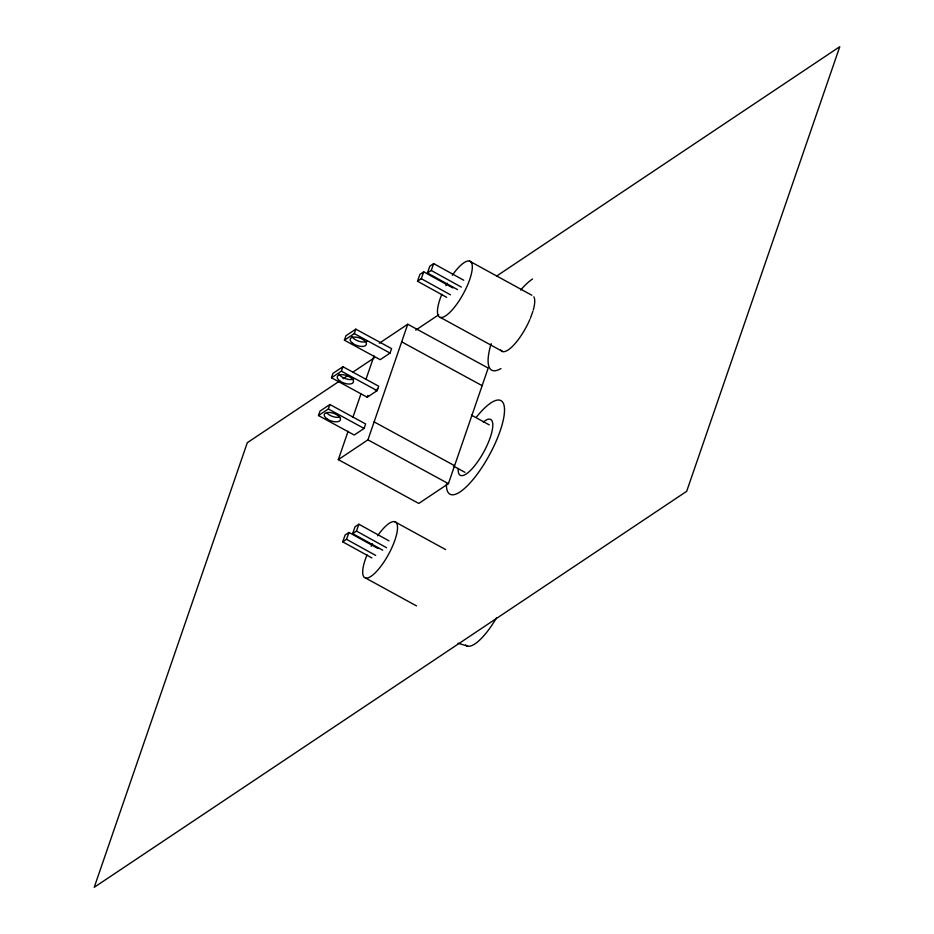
<?xml version="1.0" encoding="UTF-8"?>
<svg xmlns="http://www.w3.org/2000/svg" width="934" height="934" viewBox="0 0 934 934"><rect width="100%" height="100%" fill="white"/><g stroke="black" fill="none" stroke-linecap="round" stroke-linejoin="round"><path stroke-width="1.4" d="M377.78 388.789L378.655 386.197L342.895 366.723L333.018 373.331L331.488 377.768L367.249 397.242L377.126 390.646L377.78 388.789L375.398 390.377M318.482 415.56L320.012 411.123L329.889 404.515L365.638 423.989L364.108 428.437L354.231 435.034L318.482 415.56L328.359 408.964L329.889 404.515M344.413 340.198L345.942 335.75L355.819 329.153L391.579 348.627L390.05 353.075L380.173 359.672L344.413 340.198L354.29 333.601L355.819 329.153M331.488 377.768L341.365 371.172L342.895 366.723M379.309 343.245L407.749 324.238L488.202 368.054L448.402 483.649L418.782 503.449L338.33 459.633L348.102 431.228M352.83 417.486L360.874 394.148M366.07 379.041L374.032 355.947M338.33 459.633L367.949 439.832L407.749 324.238M367.249 397.242L367.903 395.386M446.65 297.327L417.51 281.227L419.926 274.374L423.732 271.852L452.885 287.952M417.51 281.227L421.316 278.706L423.732 271.852M457.508 289.61L427.433 272.997L429.862 266.143L433.668 263.622L463.743 280.223M427.433 272.997L431.251 270.475L433.668 263.622M371.872 557.925L342.72 541.837L345.148 534.984L348.954 532.462L378.107 548.55M342.72 541.837L346.526 539.315L348.954 532.462M382.73 550.208L352.655 533.606L355.072 526.753L358.889 524.231L388.964 540.833M352.655 533.606L356.461 531.084L358.889 524.231M530.349 318.366L532.894 311.349M339.392 381.154L247.312 442.693L94.229 887.3L686.688 491.307L839.771 46.7L496.9 275.88M343.035 378.725L347.88 375.48M352.725 372.246L374.534 357.664M415.723 330.134L438.747 314.746M483.228 421.888L486.976 419.599A31.803 9.457 -61.4 0 1 482.014 455.045A31.803 9.457 -61.4 0 1 458.197 468.459M458.022 643.234L467.642 646.13M401.69 341.856L482.142 385.66M354.29 333.601L390.05 353.075M471.401 415.151L489.276 424.888M341.365 371.172L377.126 390.646M374.125 421.876L454.578 465.692M453.457 466.078L464.957 472.335M328.359 408.964L364.108 428.437M367.949 439.832L448.402 483.649M469.428 261.065L531.855 295.237M440.346 317.408L502.761 351.581M394.65 521.662L445.6 549.566M365.556 578.006L416.517 605.909M431.251 270.475L461.326 287.088M421.316 278.706L450.468 294.805M356.461 531.084L386.536 547.686M346.526 539.315L375.678 555.415M500.939 368.533A53.308 16.041 -61.3 0 1 491.179 343.642M520.658 290.054A53.308 16.041 -61.3 0 1 532.59 278.962M533.839 296.802A31.803 9.573 -61.3 0 1 533.279 310.03M529.835 319.58A31.803 9.573 -61.3 0 1 500.776 350.017M452.336 275.215A31.803 9.573 -61.3 0 1 472.137 269.739A31.803 9.573 -61.3 0 1 447.549 314.431A31.803 9.573 -61.3 0 1 441.84 294.28M445.927 285.687A31.803 9.573 -61.3 0 1 447.258 283.247M354.091 378.76A8.534 4.016 19 0 1 346.059 378.854A8.534 4.016 19 0 1 339.065 374.055M366.969 341.214A8.534 4.016 19 0 1 358.913 341.249A8.534 4.016 19 0 1 351.978 336.427M339.824 417.113A8.534 4.016 19 0 1 326.935 413.073M476.27 417.311A53.308 15.855 -61.4 0 1 504.512 410.762A53.308 15.855 -61.4 0 1 474.682 477.507A53.308 15.855 -61.4 0 1 446.44 484.057M377.546 535.812A31.803 9.573 -61.3 0 1 397.347 530.349A31.803 9.573 -61.3 0 1 372.759 575.04A31.803 9.573 -61.3 0 1 367.062 554.878M371.137 546.285A31.803 9.573 -61.3 0 1 372.479 543.857M496.608 617.654A42.555 12.807 -61.3 0 1 465.704 645.009M339.754 380.92A8.534 4.016 19 0 0 353.321 382.391A8.534 4.016 19 0 0 343.035 374.709A8.534 4.016 19 0 0 339.754 380.92M352.62 343.303A8.534 4.016 19 0 0 366.221 344.844A8.534 4.016 19 0 0 356.029 337.139A8.534 4.016 19 0 0 352.62 343.303M326.748 418.712A8.534 4.016 19 0 0 340.303 420.183A8.534 4.016 19 0 0 330.017 412.501A8.534 4.016 19 0 0 326.748 418.712"/></g></svg>
